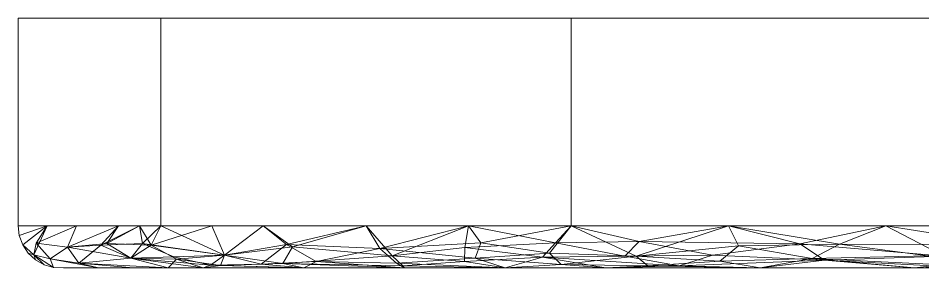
# Model space of a CAD drawing. Header units: inches. Extents: x -492 to -479, y 42.9 to 53.5.
# Drawn here: x -492.04 to -490.7, y 53.123 to 53.492 of the extents above; entities that cross this region are included whole.
import ezdxf

# ---------------------------------------------------------------- set-up
doc = ezdxf.new("R2010")
doc.units = ezdxf.units.IN
doc.header["$MEASUREMENT"] = 0
doc.layers.add('3D-GENM', color=6, linetype='Continuous', lineweight=9)
doc.layers.add('3D-P-SANR-FIXT', color=6, linetype='Continuous', lineweight=9)

# ---------------------------------------------------------------- blocks, each defined once
blk = doc.blocks.new('Tub_And_Shower__35164-_3D_0')
at = {"layer": '3D-GENM'}
mesh = blk.add_polyface(dxfattribs=at)
corners = [(3.5, -0.3073, 44), (3.2889, -0.3073, 42.8029), (2.6812, -0.3073, 41.7502), (1.75, -0.3073, 40.9689), (0.6078, -0.3073, 40.5532), (-0.6078, -0.3073, 40.5532), (-1.75, -0.3073, 40.9689), (-2.6812, -0.3073, 41.7502), (-3.2889, -0.3073, 42.8029), (-3.5, -0.3073, 44), (-3.5, 0, 44), (-3.2889, 0, 42.8029), (-2.6812, 0, 41.7502), (-1.75, 0, 40.9689), (-0.6078, 0, 40.5532), (0.6078, 0, 40.5532), (1.75, 0, 40.9689), (2.6812, 0, 41.7502), (3.2889, 0, 42.8029), (3.5, 0, 44)]
mesh.append_faces([[corners[k] for k in face] for face in [(1, 18, 19, 0)]], dxfattribs={"vtx0": -1})
mesh.append_faces([[corners[k] for k in face] for face in [(7, 12, 13, 6), (8, 11, 12, 7), (6, 13, 14, 5), (5, 14, 15, 4), (4, 15, 16, 3), (3, 16, 17, 2), (2, 17, 18, 1)]], dxfattribs={"vtx0": -1, "vtx2": -1})
mesh.append_faces([[corners[k] for k in face] for face in [(9, 10, 11, 8)]], dxfattribs={"vtx2": -1})
mesh = blk.add_polyface(dxfattribs=at)
corners = [(3.2889, 0, 45.1971), (2.6812, 0, 46.2498), (1.75, 0, 47.0311), (0.6078, 0, 47.4468), (-0.6078, 0, 47.4468), (-1.75, 0, 47.0311), (-2.6812, 0, 46.2498), (-3.2889, 0, 45.1971), (-3.5, 0, 44), (-3.2889, 0, 42.8029), (-2.6812, 0, 41.7502), (-1.75, 0, 40.9689), (-0.6078, 0, 40.5532), (0.6078, 0, 40.5532), (1.75, 0, 40.9689), (2.6812, 0, 41.7502), (3.2889, 0, 42.8029), (3.5, 0, 44), (0.3247, 0, 43.6753), (0, 0, 43.5408), (-0.3247, 0, 43.6753), (-0.4592, 0, 44), (-0.3247, 0, 44.3247), (0, 0, 44.4592), (0.3247, 0, 44.3247), (0.4592, 0, 44)]
mesh.append_faces([[corners[k] for k in face] for face in [(11, 20, 19), (21, 8, 7, 22), (14, 19, 18, 15), (23, 3, 2, 24)]], dxfattribs={"vtx0": -1, "vtx2": -1})
mesh.append_faces([[corners[k] for k in face] for face in [(19, 13, 12, 11), (22, 7, 6, 5)]], dxfattribs={"vtx0": -1, "vtx3": -1})
mesh.append_faces([[corners[k] for k in face] for face in [(10, 9, 20, 11), (17, 16, 25), (4, 3, 23), (1, 0, 24, 2), (14, 13, 19)]], dxfattribs={"vtx1": -1, "vtx2": -1})
mesh.append_faces([[corners[k] for k in face] for face in [(21, 20, 9, 8), (5, 4, 23, 22), (18, 25, 16, 15), (25, 24, 0, 17)]], dxfattribs={"vtx1": -1, "vtx3": -1})
mesh = blk.add_polyface(dxfattribs=at)
corners = [(-3.5, 0, 44), (-3.5, -0.3073, 44), (-3.2889, -0.3073, 45.1971), (-2.6812, -0.3073, 46.2498), (-1.75, -0.3073, 47.0311), (-0.6078, -0.3073, 47.4468), (0.6078, -0.3073, 47.4468), (1.75, -0.3073, 47.0311), (2.6812, -0.3073, 46.2498), (3.2889, -0.3073, 45.1971), (3.5, -0.3073, 44), (3.5, 0, 44), (3.2889, 0, 45.1971), (2.6812, 0, 46.2498), (1.75, 0, 47.0311), (0.6078, 0, 47.4468), (-0.6078, 0, 47.4468), (-1.75, 0, 47.0311), (-2.6812, 0, 46.2498), (-3.2889, 0, 45.1971)]
mesh.append_faces([[corners[k] for k in face] for face in [(2, 19, 0, 1)]], dxfattribs={"vtx0": -1})
mesh.append_faces([[corners[k] for k in face] for face in [(8, 13, 14, 7), (9, 12, 13, 8), (7, 14, 15, 6), (6, 15, 16, 5), (5, 16, 17, 4), (4, 17, 18, 3), (3, 18, 19, 2)]], dxfattribs={"vtx0": -1, "vtx2": -1})
mesh.append_faces([[corners[k] for k in face] for face in [(10, 11, 12, 9)]], dxfattribs={"vtx2": -1})
mesh = blk.add_polyface(dxfattribs=at)
corners = [(-3.4732, -0.3331, 43.6151), (-3.4568, -0.3073, 43.755), (-3.4136, -0.3073, 43.5101), (-3.4475, -0.369, 44), (-3.3812, -0.3696, 43.7065), (-3.4329, -0.3696, 44), (-3.4271, -0.3389, 43.3331), (-3.4526, -0.3562, 43.5944), (-3.4766, -0.3501, 43.7894), (-3.3201, -0.3073, 42.9797), (-3.2889, -0.3073, 42.8029), (-3.3159, -0.3338, 42.8986), (-3.3329, -0.3554, 43.0078), (-3.3776, -0.3361, 43.1095), (-3.4932, -0.3356, 44), (-3.4851, -0.3478, 44), (-3.4983, -0.3218, 44), (-3.2696, -0.3532, 42.8086), (-3.4744, -0.3577, 44), (-3.4616, -0.3649, 44), (-3.4101, -0.3627, 43.3773), (-3.2776, -0.3696, 43.1194), (-3.3513, -0.3073, 43.1565), (-3.215, -0.3656, 42.7212), (-3.2259, -0.3696, 42.8259), (-3.5, -0.3073, 44), (-3.3294, -0.3696, 43.4129), (-3.1944, -0.351, 42.6139)]
mesh.append_faces([[corners[k] for k in face] for face in [(3, 4, 5)]], dxfattribs={"vtx0": -1})
mesh.append_faces([[corners[k] for k in face] for face in [(14, 8, 15), (16, 1, 14), (4, 20, 26)]], dxfattribs={"vtx0": -1, "vtx1": -1})
mesh.append_faces([[corners[k] for k in face] for face in [(6, 7, 0), (7, 8, 0), (7, 3, 8), (12, 13, 11), (9, 11, 13), (14, 1, 8), (17, 12, 11), (3, 7, 4), (6, 20, 7), (20, 4, 7), (21, 20, 12), (6, 0, 2), (12, 23, 24), (1, 0, 8), (20, 6, 13), (10, 27, 11), (17, 11, 27), (20, 13, 12), (6, 22, 13), (27, 23, 17), (12, 17, 23)]], dxfattribs={"vtx0": -1, "vtx1": -1, "vtx2": -1})
mesh.append_faces([[corners[k] for k in face] for face in [(0, 1, 2), (6, 2, 22), (20, 21, 26), (12, 24, 21)]], dxfattribs={"vtx0": -1, "vtx2": -1})
mesh.append_faces([[corners[k] for k in face] for face in [(9, 10, 11), (18, 15, 8), (3, 19, 8), (22, 9, 13), (19, 18, 8)]], dxfattribs={"vtx1": -1, "vtx2": -1})
mesh.append_faces([[corners[k] for k in face] for face in [(16, 25, 1)]], dxfattribs={"vtx2": -1})
mesh = blk.add_polyface(dxfattribs=at)
corners = [(-3.4136, -0.3073, 44.4899), (-3.4732, -0.3331, 44.3849), (-3.4271, -0.3389, 44.6669), (-3.4568, -0.3073, 44.245), (-3.5, -0.3073, 44), (-3.4983, -0.3218, 44), (-3.4101, -0.3627, 44.6227), (-3.3329, -0.3554, 44.9922), (-3.2776, -0.3696, 44.8806), (-3.2656, -0.3569, 45.1897), (-3.4766, -0.3501, 44.2106), (-3.4932, -0.3356, 44), (-3.4851, -0.3478, 44), (-3.3513, -0.3073, 44.8435), (-3.4526, -0.3562, 44.4056), (-3.3812, -0.3696, 44.2935), (-3.4475, -0.369, 44), (-3.4329, -0.3696, 44), (-3.4616, -0.3649, 44), (-3.4744, -0.3577, 44), (-3.3201, -0.3073, 45.0203), (-3.3684, -0.3338, 44.9287), (-3.3032, -0.3361, 45.1358), (-3.2889, -0.3073, 45.1971), (-3.2259, -0.3696, 45.1741), (-3.2005, -0.3663, 45.3099), (-3.213, -0.3073, 45.3287), (-3.3294, -0.3696, 44.5871), (-3.1944, -0.351, 45.3861)]
mesh.append_faces([[corners[k] for k in face] for face in [(15, 16, 17)]], dxfattribs={"vtx0": -1})
mesh.append_faces([[corners[k] for k in face] for face in [(16, 10, 18), (11, 3, 5), (3, 1, 0), (27, 6, 15), (8, 6, 27), (24, 9, 8)]], dxfattribs={"vtx0": -1, "vtx1": -1})
mesh.append_faces([[corners[k] for k in face] for face in [(0, 1, 2), (6, 7, 2), (7, 8, 9), (1, 10, 14), (11, 10, 3), (1, 3, 10), (15, 6, 14), (20, 21, 22), (6, 2, 14), (1, 14, 2), (24, 25, 9), (16, 15, 14), (14, 10, 16), (21, 2, 7), (2, 21, 13), (21, 7, 22), (9, 22, 7), (9, 28, 22), (6, 8, 7), (26, 22, 28)]], dxfattribs={"vtx0": -1, "vtx1": -1, "vtx2": -1})
mesh.append_faces([[corners[k] for k in face] for face in [(10, 11, 12), (10, 12, 19), (21, 20, 13)]], dxfattribs={"vtx0": -1, "vtx2": -1})
mesh.append_faces([[corners[k] for k in face] for face in [(13, 0, 2), (19, 18, 10), (23, 20, 22), (26, 23, 22)]], dxfattribs={"vtx1": -1, "vtx2": -1})
mesh.append_faces([[corners[k] for k in face] for face in [(3, 4, 5)]], dxfattribs={"vtx2": -1})
mesh = blk.add_polyface(dxfattribs=at)
corners = [(-3.0587, -0.3604, 42.3603), (-2.9643, -0.3409, 42.1575), (-2.9401, -0.3628, 42.1642), (-2.8236, -0.3554, 41.9704), (-2.6962, -0.3645, 41.8272), (-2.7788, -0.3696, 42.0515), (-2.7135, -0.3478, 41.8131), (-3.2259, -0.3696, 42.8259), (-3.215, -0.3656, 42.7212), (-3.0769, -0.3696, 42.5677), (-3.1027, -0.3352, 42.3945), (-2.985, -0.3073, 42.2766), (-3.1944, -0.351, 42.6139), (-3.2889, -0.3073, 42.8029), (-3.137, -0.3073, 42.5398), (-2.5676, -0.3666, 41.6851), (-2.585, -0.3522, 41.6688), (-3.14, -0.364, 42.5379), (-2.9278, -0.3696, 42.3096), (-2.8331, -0.3073, 42.0134), (-2.8151, -0.3327, 41.9294), (-2.6298, -0.3696, 41.7934), (-2.6812, -0.3073, 41.7502), (-2.4484, -0.3073, 41.5549), (-2.4614, -0.3597, 41.5519), (-2.4014, -0.3696, 41.6018), (-2.4334, -0.3369, 41.4947)]
mesh.append_faces([[corners[k] for k in face] for face in [(7, 8, 9), (9, 0, 18), (18, 2, 5), (5, 4, 21), (22, 20, 19)]], dxfattribs={"vtx0": -1, "vtx1": -1})
mesh.append_faces([[corners[k] for k in face] for face in [(0, 1, 2), (3, 4, 5), (4, 3, 6), (1, 10, 11), (15, 4, 16), (8, 12, 17), (17, 12, 10), (1, 19, 20), (0, 10, 1), (4, 6, 16), (0, 9, 17), (9, 8, 17), (21, 4, 15), (12, 14, 10), (10, 0, 17), (6, 20, 22), (1, 3, 2), (3, 5, 2), (18, 0, 2), (20, 6, 3), (22, 16, 6), (1, 20, 3), (24, 15, 16), (26, 16, 23), (16, 26, 24)]], dxfattribs={"vtx0": -1, "vtx1": -1, "vtx2": -1})
mesh.append_faces([[corners[k] for k in face] for face in [(12, 13, 14), (16, 22, 23), (10, 14, 11), (1, 11, 19)]], dxfattribs={"vtx0": -1, "vtx2": -1})
mesh.append_faces([[corners[k] for k in face] for face in [(25, 21, 15)]], dxfattribs={"vtx1": -1, "vtx2": -1})
mesh = blk.add_polyface(dxfattribs=at)
corners = [(-3.1944, -0.351, 45.3861), (-3.137, -0.3073, 45.4602), (-3.213, -0.3073, 45.3287), (-3.2005, -0.3663, 45.3099), (-3.1079, -0.3633, 45.5325), (-2.7046, -0.3328, 46.213), (-2.8388, -0.3394, 46.0321), (-2.7238, -0.3539, 46.1647), (-2.6812, -0.3073, 46.2498), (-2.5804, -0.3307, 46.3578), (-2.4484, -0.3073, 46.4451), (-2.8331, -0.3073, 45.9866), (-2.985, -0.3073, 45.7234), (-2.9462, -0.3518, 45.8546), (-2.4723, -0.3507, 46.4525), (-2.602, -0.3523, 46.3121), (-2.839, -0.3603, 45.9963), (-3.0937, -0.3385, 45.619), (-2.9306, -0.3665, 45.8346), (-2.7788, -0.3696, 45.9485), (-2.6298, -0.3696, 46.2066), (-3.2656, -0.3569, 45.1897), (-3.2259, -0.3696, 45.1741), (-3.0769, -0.3696, 45.4323), (-2.9278, -0.3696, 45.6904), (-2.5214, -0.3664, 46.3663), (-2.3429, -0.3341, 46.5921), (-2.4014, -0.3696, 46.3982)]
mesh.append_faces([[corners[k] for k in face] for face in [(8, 9, 10), (24, 4, 23), (1, 17, 12), (11, 5, 8), (19, 18, 24)]], dxfattribs={"vtx0": -1, "vtx1": -1})
mesh.append_faces([[corners[k] for k in face] for face in [(0, 3, 4), (5, 6, 7), (14, 9, 15), (16, 7, 6), (16, 6, 13), (17, 0, 4), (18, 19, 16), (21, 3, 0), (24, 18, 4), (4, 3, 23), (1, 0, 17), (17, 13, 12), (13, 17, 4), (25, 14, 15), (5, 9, 8), (26, 9, 14), (15, 5, 7), (5, 11, 6), (11, 13, 6), (18, 16, 13), (19, 7, 16), (4, 18, 13), (5, 15, 9), (25, 7, 20), (7, 25, 15)]], dxfattribs={"vtx0": -1, "vtx1": -1, "vtx2": -1})
mesh.append_faces([[corners[k] for k in face] for face in [(0, 1, 2)]], dxfattribs={"vtx0": -1, "vtx2": -1})
mesh.append_faces([[corners[k] for k in face] for face in [(11, 12, 13), (19, 20, 7), (22, 23, 3), (20, 27, 25)]], dxfattribs={"vtx1": -1, "vtx2": -1})
mesh = blk.add_polyface(dxfattribs=at)
corners = [(-1.6351, -0.3641, 47.0532), (-1.4788, -0.3508, 47.1528), (-1.6568, -0.3359, 47.0751), (-2.1464, -0.3664, 46.7109), (-2.129, -0.3523, 46.7539), (-2.3061, -0.3584, 46.5976), (-2.5214, -0.3664, 46.3663), (-2.4014, -0.3696, 46.3982), (-1.8091, -0.3535, 46.9723), (-1.8229, -0.3313, 46.9822), (-1.9709, -0.3448, 46.8772), (-2.3429, -0.3341, 46.5921), (-2.4723, -0.3507, 46.4525), (-1.2688, -0.3393, 47.2525), (-1.4644, -0.3073, 47.135), (-1.75, -0.3073, 47.0311), (-1.4623, -0.3657, 47.1356), (-1.9828, -0.3073, 46.8358), (-2.2156, -0.3073, 46.6404), (-1.9936, -0.3642, 46.8321), (-2.1731, -0.3696, 46.5898), (-1.9448, -0.3696, 46.7814), (-1.7165, -0.3696, 46.973), (-1.4364, -0.3696, 47.0749), (-1.2764, -0.363, 47.2221), (-2.4484, -0.3073, 46.4451), (-2.5804, -0.3307, 46.3578)]
mesh.append_faces([[corners[k] for k in face] for face in [(15, 2, 14), (23, 0, 22), (21, 3, 20), (25, 11, 18)]], dxfattribs={"vtx0": -1, "vtx1": -1})
mesh.append_faces([[corners[k] for k in face] for face in [(0, 1, 2), (3, 4, 5), (6, 7, 5), (8, 9, 10), (11, 12, 5), (13, 14, 1), (2, 15, 9), (0, 16, 1), (8, 10, 19), (2, 9, 8), (3, 21, 19), (22, 8, 19), (0, 23, 16), (8, 22, 0), (23, 24, 16), (24, 1, 16), (0, 2, 8), (14, 2, 1), (10, 17, 4), (17, 10, 9), (19, 10, 4), (3, 19, 4), (25, 26, 11), (3, 5, 20), (5, 12, 6), (11, 4, 18), (4, 11, 5)]], dxfattribs={"vtx0": -1, "vtx1": -1, "vtx2": -1})
mesh.append_faces([[corners[k] for k in face] for face in [(5, 7, 20), (19, 21, 22)]], dxfattribs={"vtx0": -1, "vtx2": -1})
mesh.append_faces([[corners[k] for k in face] for face in [(17, 18, 4), (15, 17, 9)]], dxfattribs={"vtx1": -1, "vtx2": -1})
mesh = blk.add_polyface(dxfattribs=at)
corners = [(-2.1533, -0.352, 41.2647), (-2.089, -0.3669, 41.2466), (-2.3246, -0.3557, 41.4143), (-1.8018, -0.3647, 41.0436), (-1.972, -0.3559, 41.1366), (-1.8401, -0.3365, 41.0313), (-1.6335, -0.3667, 40.9534), (-1.4892, -0.3598, 40.8642), (-1.4364, -0.3696, 40.9251), (-1.9448, -0.3696, 41.2186), (-2.5676, -0.3666, 41.6851), (-2.4614, -0.3597, 41.5519), (-2.4014, -0.3696, 41.6018), (-2.2841, -0.3343, 41.3561), (-2.4334, -0.3369, 41.4947), (-2.4484, -0.3073, 41.5549), (-2.1731, -0.3696, 41.4102), (-2.0399, -0.335, 41.1639), (-1.4538, -0.3373, 40.8246), (-1.3145, -0.3552, 40.7804), (-1.7165, -0.3696, 41.027), (-1.75, -0.3073, 40.9689), (-1.4644, -0.3073, 40.865), (-2.2156, -0.3073, 41.3596), (-1.9828, -0.3073, 41.1642), (-1.6514, -0.3526, 40.9362)]
mesh.append_faces([[corners[k] for k in face] for face in [(12, 2, 16), (9, 3, 20)]], dxfattribs={"vtx0": -1, "vtx1": -1})
mesh.append_faces([[corners[k] for k in face] for face in [(0, 1, 2), (3, 4, 5), (6, 7, 8), (4, 9, 1), (10, 11, 12), (13, 14, 15), (11, 14, 2), (0, 2, 13), (13, 2, 14), (4, 17, 5), (7, 18, 19), (20, 3, 6), (12, 11, 2), (17, 4, 0), (13, 23, 17), (24, 5, 17), (3, 9, 4), (0, 4, 1), (2, 1, 16), (13, 17, 0), (21, 25, 5), (3, 5, 25), (6, 3, 25), (7, 6, 25), (25, 21, 18), (8, 7, 19), (25, 18, 7)]], dxfattribs={"vtx0": -1, "vtx1": -1, "vtx2": -1})
mesh.append_faces([[corners[k] for k in face] for face in [(13, 15, 23), (17, 23, 24), (5, 24, 21)]], dxfattribs={"vtx0": -1, "vtx2": -1})
mesh.append_faces([[corners[k] for k in face] for face in [(21, 22, 18), (9, 16, 1), (8, 20, 6)]], dxfattribs={"vtx1": -1, "vtx2": -1})
mesh = blk.add_polyface(dxfattribs=at)
corners = [(-3.4329, -0.3696, 44), (-3.2259, -0.3696, 42.8259), (-2.6298, -0.3696, 41.7934), (-1.7165, -0.3696, 41.027), (-0.5961, -0.3696, 40.6192), (0.5961, -0.3696, 40.6192), (1.7165, -0.3696, 41.027), (2.6298, -0.3696, 41.7934), (3.2259, -0.3696, 42.8259), (3.4329, -0.3696, 44), (3.2259, -0.3696, 45.1741), (2.6298, -0.3696, 46.2066), (1.7165, -0.3696, 46.973), (0.5961, -0.3696, 47.3808), (-0.5961, -0.3696, 47.3808), (-1.7165, -0.3696, 46.973), (-2.6298, -0.3696, 46.2066), (-3.2259, -0.3696, 45.1741), (1.3749, -0.3696, 42.1142), (1.7453, -0.3696, 42.3644), (2.0532, -0.3696, 42.6885), (2.284, -0.3696, 43.0713), (2.427, -0.3696, 43.4949), (2.4754, -0.3696, 43.9393), (2.4264, -0.3696, 44.3823), (2.2819, -0.3696, 44.804), (2.0487, -0.3696, 45.1839), (1.9924, -0.3696, 45.28), (1.963, -0.3696, 45.3873), (1.9623, -0.3696, 45.4986), (1.9904, -0.3696, 45.6063), (2.0455, -0.3696, 45.703), (2.1237, -0.3696, 45.7822), (2.2197, -0.3696, 45.8385), (2.3271, -0.3696, 45.8679), (2.4384, -0.3696, 45.8686), (2.546, -0.3696, 45.8405), (2.6428, -0.3696, 45.7854), (2.722, -0.3696, 45.7072), (3.0006, -0.3696, 45.1749), (3.172, -0.3696, 44.599), (3.2299, -0.3696, 44.0009), (3.1551, -0.3696, 43.3222), (2.9345, -0.3696, 42.676), (2.5785, -0.3696, 42.0933), (2.1043, -0.3696, 41.602), (2.0256, -0.3696, 41.5164), (1.9274, -0.3696, 41.4541), (1.8165, -0.3696, 41.4193), (1.7003, -0.3696, 41.4144), (1.5868, -0.3696, 41.4398), (1.4837, -0.3696, 41.4936), (1.3981, -0.3696, 41.5723), (1.3357, -0.3696, 41.6704), (1.3008, -0.3696, 41.7814), (1.2959, -0.3696, 41.8976), (1.3211, -0.3696, 42.0111), (-1.6538, -0.3696, 44), (-1.4322, -0.3696, 44.8269), (-0.8269, -0.3696, 45.4322), (0, -0.3696, 45.6538), (0.8269, -0.3696, 45.4322), (1.4322, -0.3696, 44.8269), (1.6538, -0.3696, 44), (1.4322, -0.3696, 43.1731), (0.8269, -0.3696, 42.5678), (0, -0.3696, 42.3462), (-0.8269, -0.3696, 42.5678), (-1.4322, -0.3696, 43.1731)]
mesh.append_faces([[corners[k] for k in face] for face in [(53, 5, 52), (54, 5, 53), (44, 7, 43), (26, 62, 25), (29, 61, 28), (36, 11, 35), (33, 12, 32)]], dxfattribs={"vtx0": -1, "vtx1": -1})
mesh.append_faces([[corners[k] for k in face] for face in [(12, 61, 31, 32)]], dxfattribs={"vtx0": -1, "vtx1": -1, "vtx3": -1})
mesh.append_faces([[corners[k] for k in face] for face in [(2, 67, 68, 1), (6, 49, 50), (65, 18, 19, 64), (57, 0, 1, 68), (28, 61, 62, 27), (22, 63, 64, 21), (60, 13, 14, 59), (61, 12, 13, 60), (25, 62, 63, 24), (8, 42, 43, 7), (9, 41, 42, 8), (62, 26, 27), (10, 39, 40, 9), (11, 37, 38)]], dxfattribs={"vtx0": -1, "vtx2": -1})
mesh.append_faces([[corners[k] for k in face] for face in [(67, 2, 3, 4), (63, 22, 23, 24)]], dxfattribs={"vtx0": -1, "vtx3": -1})
mesh.append_faces([[corners[k] for k in face] for face in [(50, 51, 6), (56, 18, 65), (15, 16, 59, 14), (48, 49, 6), (47, 48, 6), (45, 46, 7, 44), (20, 21, 64, 19), (40, 41, 9), (29, 30, 61), (30, 31, 61), (34, 35, 11), (36, 37, 11)]], dxfattribs={"vtx1": -1, "vtx2": -1})
mesh.append_faces([[corners[k] for k in face] for face in [(54, 55, 66, 5)]], dxfattribs={"vtx1": -1, "vtx2": -1, "vtx3": -1})
mesh.append_faces([[corners[k] for k in face] for face in [(4, 5, 66, 67), (55, 56, 65, 66), (51, 52, 5, 6), (17, 0, 57, 58), (16, 17, 58, 59), (46, 47, 6, 7), (11, 12, 33, 34), (38, 39, 10, 11)]], dxfattribs={"vtx1": -1, "vtx3": -1})

msp = doc.modelspace()

# ---------------------------------------------------------------- block references
at = {"layer": '3D-P-SANR-FIXT'}
msp.add_blockref('Tub_And_Shower__35164-_3D_0', (-488.5398, 53.4922), dxfattribs=at)

doc.saveas('drawing.dxf')
